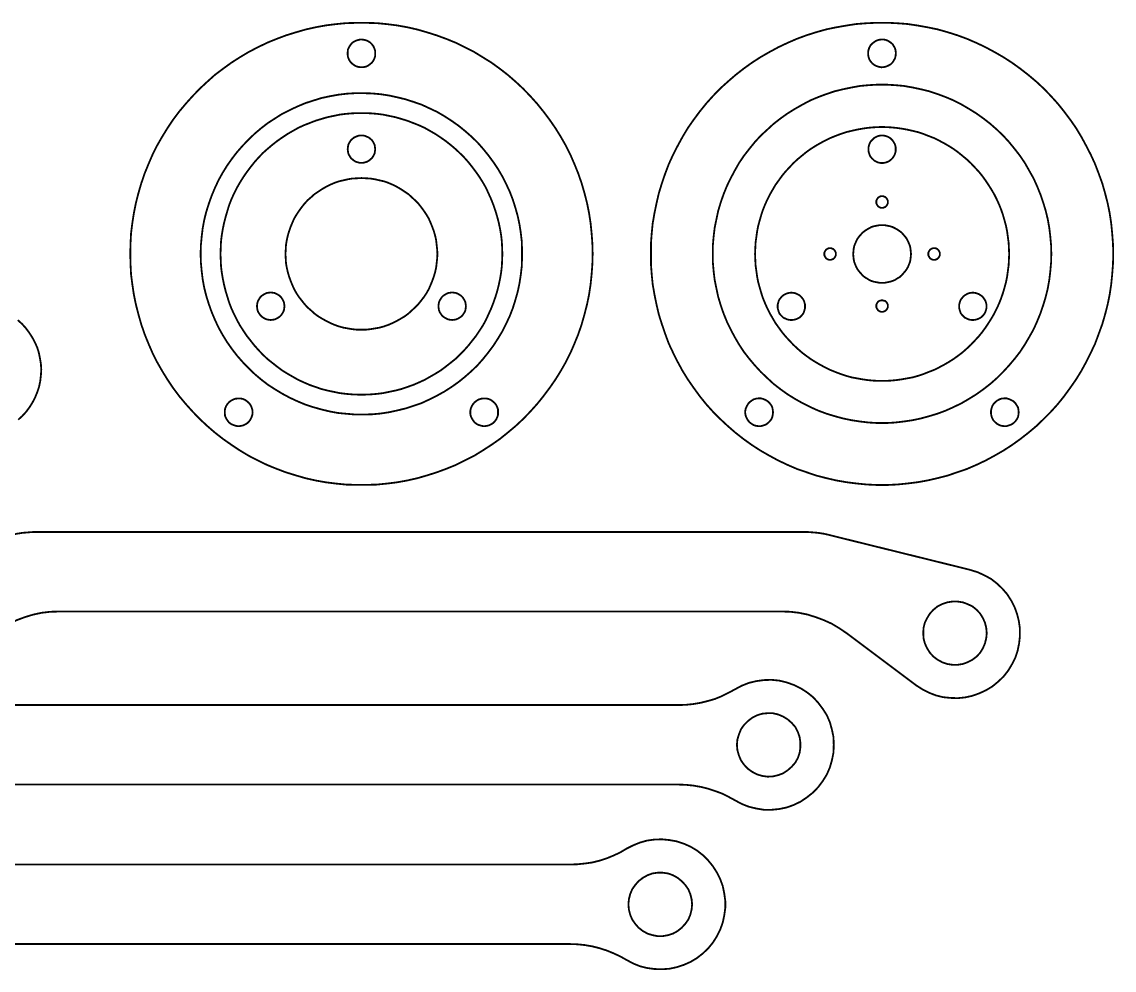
# Model space of a CAD drawing. Extents: x 0.1 to 17.8, y 0.2 to 8.7.
# Drawn here: x 7.036 to 11.5, y 0.33 to 4.206 of the extents above; entities that cross this region are included whole.
import ezdxf

# ---------------------------------------------------------------- set-up
doc = ezdxf.new("R2010")
doc.units = 0
doc.layers.get('0').update_dxf_attribs({"linetype": 'CONTINUOUS'})

msp = doc.modelspace()

# ---------------------------------------------------------------- linework, layer by layer
at = {"color": 0, "const_width": 0.007385}
for points in [[(7.47917, 3.25857), (7.48019, 3.21582), (7.48232, 3.17415), (7.48753, 3.13357), (7.49376, 3.0919), (7.50211, 3.05126), (7.51253, 3.01064), (7.52399, 2.97006), (7.53754, 2.93044), (7.55317, 2.89193), (7.56988, 2.85335), (7.5886, 2.81586), (7.60943, 2.7794), (7.63129, 2.74397), (7.65424, 2.70964), (7.67925, 2.67626), (7.70632, 2.64399), (7.73443, 2.61274), (7.76361, 2.58251), (7.79383, 2.55442), (7.82508, 2.52735), (7.8584, 2.50131), (7.89279, 2.47732), (7.92714, 2.45443), (7.9636, 2.43251), (8.00006, 2.41374), (8.03863, 2.39501), (8.07715, 2.37939), (8.11567, 2.36481), (8.15631, 2.35232), (8.19586, 2.34082), (8.23753, 2.33149), (8.27815, 2.32422), (8.31982, 2.31901), (8.36149, 2.31483), (8.40315, 2.31381), (8.44482, 2.31381), (8.48649, 2.31483), (8.52815, 2.31901), (8.56982, 2.32422), (8.6104, 2.33149), (8.65207, 2.34082), (8.69168, 2.35232), (8.73128, 2.36481), (8.77089, 2.37939), (8.8094, 2.39501), (8.8469, 2.41374), (8.88444, 2.43251), (8.91982, 2.45443), (8.95524, 2.47732), (8.98964, 2.50131), (9.02192, 2.52735), (9.05425, 2.55442), (9.08442, 2.58251), (9.11361, 2.61274), (9.14171, 2.64399), (9.16775, 2.67626), (9.19276, 2.70964), (9.21669, 2.74397), (9.23861, 2.7794), (9.25944, 2.81586), (9.27821, 2.85335), (9.29486, 2.89193), (9.31049, 2.93044), (9.324, 2.97006), (9.3355, 3.01064), (9.34592, 3.05126), (9.35428, 3.0919), (9.36051, 3.13357), (9.36469, 3.17415), (9.36778, 3.21582), (9.36888, 3.25857), (9.36778, 3.30024), (9.36469, 3.3419), (9.36051, 3.38357), (9.35428, 3.42415), (9.34592, 3.46582), (9.3355, 3.50646), (9.324, 3.546), (9.31049, 3.58561), (9.29486, 3.62414), (9.27821, 3.66271), (9.25944, 3.70019), (9.23861, 3.73665), (9.21669, 3.77208), (9.19276, 3.80642), (9.16775, 3.83979), (9.14171, 3.87207), (9.11361, 3.90332), (9.08442, 3.93354), (9.05425, 3.96164), (9.02192, 3.98975), (8.98964, 4.01475), (8.95524, 4.03971), (8.91982, 4.06164), (8.88444, 4.0835), (8.8469, 4.10226), (8.8094, 4.12104), (8.77089, 4.13667), (8.73128, 4.15121), (8.69168, 4.16368), (8.65207, 4.17518), (8.6104, 4.18451), (8.56982, 4.19183), (8.52815, 4.19706), (8.48649, 4.20117), (8.44482, 4.20225), (8.40315, 4.20225), (8.36149, 4.20117), (8.31982, 4.19706), (8.27815, 4.19183), (8.23753, 4.18451), (8.19586, 4.17518), (8.15631, 4.16368), (8.11567, 4.15121), (8.07715, 4.13667), (8.03863, 4.12104), (8.00006, 4.10226), (7.9636, 4.0835), (7.92714, 4.06164), (7.89279, 4.03971), (7.8584, 4.01475), (7.82508, 3.98975), (7.79383, 3.96164), (7.76361, 3.93354), (7.73443, 3.90332), (7.70632, 3.87207), (7.67925, 3.83979), (7.65424, 3.80642), (7.63129, 3.77208), (7.60943, 3.73665), (7.5886, 3.70019), (7.56988, 3.66271), (7.55317, 3.62414), (7.53754, 3.58561), (7.52399, 3.546), (7.51253, 3.50646), (7.50211, 3.46582), (7.49376, 3.42415), (7.48753, 3.38357), (7.48232, 3.3419), (7.48019, 3.30024), (7.47917, 3.25857)], [(9.6071, 3.25803), (9.6071, 3.21636), (9.61025, 3.17469), (9.61436, 3.13303), (9.62164, 3.09136), (9.62999, 3.05072), (9.63937, 3.0101), (9.65186, 2.97054), (9.66542, 2.93093), (9.67996, 2.89139), (9.69764, 2.85385), (9.71642, 2.81635), (9.73622, 2.77989), (9.75808, 2.74447), (9.78207, 2.71007), (9.80701, 2.67572), (9.83306, 2.64339), (9.86122, 2.61214), (9.89035, 2.58296), (9.9216, 2.55382), (9.95285, 2.52669), (9.98622, 2.50065), (10.0195, 2.47672), (10.055, 2.45378), (10.0914, 2.43294), (10.1279, 2.41319), (10.1654, 2.39546), (10.2039, 2.37879), (10.2435, 2.36524), (10.2831, 2.35172), (10.3237, 2.34131), (10.3643, 2.33192), (10.406, 2.32465), (10.4466, 2.31944), (10.4882, 2.31526), (10.531, 2.31321), (10.5726, 2.31321), (10.6143, 2.31526), (10.656, 2.31944), (10.6976, 2.32465), (10.7382, 2.33192), (10.7789, 2.34131), (10.8194, 2.35172), (10.8591, 2.36524), (10.8987, 2.37879), (10.9372, 2.39546), (10.9747, 2.41319), (11.0112, 2.43294), (11.0476, 2.45378), (11.083, 2.47672), (11.1163, 2.50065), (11.1497, 2.52669), (11.182, 2.55382), (11.2122, 2.58296), (11.2413, 2.61214), (11.2695, 2.64339), (11.2955, 2.67572), (11.3205, 2.71007), (11.3445, 2.74447), (11.3663, 2.77989), (11.3861, 2.81635), (11.4049, 2.85385), (11.4226, 2.89139), (11.4372, 2.93093), (11.4517, 2.97054), (11.4632, 3.0101), (11.4736, 3.05072), (11.4819, 3.09136), (11.4882, 3.13303), (11.4923, 3.17469), (11.4955, 3.21636), (11.4966, 3.25803), (11.4955, 3.29969), (11.4923, 3.34136), (11.4882, 3.38303), (11.4819, 3.42469), (11.4736, 3.46528), (11.4632, 3.50592), (11.4517, 3.5465), (11.4372, 3.5861), (11.4226, 3.62462), (11.4049, 3.66319), (11.3861, 3.69965), (11.3663, 3.73611), (11.3445, 3.77257), (11.3205, 3.80692), (11.2955, 3.84028), (11.2695, 3.87256), (11.2413, 3.90381), (11.2122, 3.93403), (11.182, 3.96213), (11.1497, 3.98921), (11.1163, 4.01525), (11.083, 4.03922), (11.0476, 4.06212), (11.0112, 4.08296), (10.9747, 4.10275), (10.9372, 4.12044), (10.8987, 4.13715), (10.8591, 4.15169), (10.8194, 4.16422), (10.7789, 4.17567), (10.7382, 4.18403), (10.6976, 4.19129), (10.656, 4.19754), (10.6143, 4.20068), (10.5726, 4.20275), (10.531, 4.20275), (10.4882, 4.20068), (10.4466, 4.19754), (10.406, 4.19129), (10.3643, 4.18403), (10.3237, 4.17567), (10.2831, 4.16422), (10.2435, 4.15169), (10.2039, 4.13715), (10.1654, 4.12044), (10.1279, 4.10275), (10.0914, 4.08296), (10.055, 4.06212), (10.0195, 4.03922), (9.98622, 4.01525), (9.95285, 3.98921), (9.9216, 3.96213), (9.89035, 3.93403), (9.86122, 3.90381), (9.83306, 3.87256), (9.80701, 3.84028), (9.78207, 3.80692), (9.75808, 3.77257), (9.73622, 3.73611), (9.71642, 3.69965), (9.69764, 3.66319), (9.67996, 3.62462), (9.66542, 3.5861), (9.65186, 3.5465), (9.63937, 3.50592), (9.62999, 3.46528), (9.62164, 3.42469), (9.61436, 3.38303), (9.61025, 3.34136), (9.6071, 3.29969), (9.6071, 3.25803)], [(8.48019, 4.07731), (8.48019, 4.06689), (8.47711, 4.05751), (8.47293, 4.04818), (8.46669, 4.03982), (8.45936, 4.03353), (8.45107, 4.02729), (8.44168, 4.02311), (8.43126, 4.02106), (8.42085, 4.02106), (8.41151, 4.02214), (8.4011, 4.02522), (8.39274, 4.03043), (8.38439, 4.03674), (8.37815, 4.044), (8.37294, 4.05236), (8.36876, 4.06278), (8.36774, 4.0721), (8.36774, 4.08251), (8.36876, 4.09293), (8.37294, 4.10232), (8.37815, 4.11068), (8.38439, 4.11897), (8.39274, 4.12528), (8.4011, 4.12939), (8.41151, 4.13254), (8.42085, 4.1346), (8.43126, 4.13357), (8.44168, 4.13151), (8.45107, 4.12733), (8.45936, 4.12213), (8.46669, 4.11486), (8.47293, 4.1065), (8.47711, 4.09717), (8.48019, 4.08778), (8.48019, 4.07731)], [(10.6081, 4.07781), (10.6071, 4.06739), (10.605, 4.05806), (10.5998, 4.04867), (10.5946, 4.04036), (10.5873, 4.03304), (10.5779, 4.02783), (10.5686, 4.02371), (10.5592, 4.02165), (10.5488, 4.02056), (10.5384, 4.02262), (10.529, 4.02576), (10.5207, 4.02994), (10.5123, 4.03618), (10.505, 4.04454), (10.4998, 4.0529), (10.4967, 4.06222), (10.4946, 4.07264), (10.4946, 4.08306), (10.4967, 4.09244), (10.4998, 4.10178), (10.505, 4.11117), (10.5123, 4.11843), (10.5207, 4.12468), (10.529, 4.12989), (10.5384, 4.13303), (10.5488, 4.13411), (10.5592, 4.13411), (10.5686, 4.132), (10.5779, 4.12788), (10.5873, 4.12158), (10.5946, 4.11535), (10.5998, 4.10699), (10.605, 4.09765), (10.6071, 4.08826), (10.6081, 4.07781)], [(9.86025, 3.25803), (9.86025, 3.2934), (9.86333, 3.32883), (9.86751, 3.36421), (9.87478, 3.39962), (9.88206, 3.43403), (9.89247, 3.46838), (9.90397, 3.50174), (9.91753, 3.53504), (9.93317, 3.56733), (9.94982, 3.59858), (9.9675, 3.62983), (9.98731, 3.65901), (10.0092, 3.68712), (10.0321, 3.71528), (10.056, 3.74132), (10.0821, 3.76525), (10.1081, 3.78922), (10.1363, 3.81114), (10.1654, 3.83197), (10.1956, 3.85069), (10.2269, 3.86843), (10.2581, 3.8851), (10.2904, 3.89865), (10.3238, 3.91114), (10.3581, 3.92264), (10.3925, 3.93093), (10.4279, 3.93826), (10.4623, 3.9445), (10.4977, 3.9476), (10.5331, 3.94971), (10.5696, 3.94971), (10.605, 3.9476), (10.6403, 3.9445), (10.6758, 3.93826), (10.7102, 3.93093), (10.7446, 3.92264), (10.7789, 3.91114), (10.8123, 3.89865), (10.8446, 3.8851), (10.8768, 3.86843), (10.9071, 3.85069), (10.9373, 3.83197), (10.9664, 3.81114), (10.9946, 3.78922), (11.0217, 3.76525), (11.0467, 3.74132), (11.0706, 3.71528), (11.0935, 3.68712), (11.1154, 3.65901), (11.1352, 3.62983), (11.1706, 3.56733), (11.1852, 3.53504), (11.1987, 3.50174), (11.2102, 3.46838), (11.2206, 3.43403), (11.2289, 3.39962), (11.2352, 3.36421), (11.2394, 3.32883), (11.2425, 3.2934), (11.2435, 3.25803), (11.2425, 3.2226), (11.2394, 3.18718), (11.2352, 3.15181), (11.2289, 3.11637), (11.2206, 3.08203), (11.2102, 3.04764), (11.1987, 3.01432), (11.1852, 2.98096), (11.1706, 2.94868), (11.1529, 2.91743), (11.1352, 2.88721), (11.1154, 2.85704), (11.0935, 2.82894), (11.0706, 2.80181), (11.0467, 2.77576), (11.0217, 2.75082), (10.9946, 2.72683), (10.9664, 2.70492), (10.9373, 2.68408), (10.9071, 2.66536), (10.8768, 2.64762), (10.8446, 2.632), (10.8123, 2.61746), (10.7789, 2.60499), (10.7446, 2.59457), (10.7102, 2.58518), (10.6758, 2.5779), (10.6403, 2.57269), (10.605, 2.56853), (10.5696, 2.56646), (10.5331, 2.56646), (10.4977, 2.56853), (10.4623, 2.57269), (10.4279, 2.5779), (10.3925, 2.58518), (10.3581, 2.59457), (10.3238, 2.60499), (10.2904, 2.61746), (10.2581, 2.632), (10.2269, 2.64762), (10.1956, 2.66536), (10.1654, 2.68408), (10.1363, 2.70492), (10.1081, 2.72683), (10.0821, 2.75082), (10.056, 2.77576), (10.0321, 2.80181), (10.0092, 2.82894), (9.98731, 2.85704), (9.9675, 2.88721), (9.94982, 2.91743), (9.93317, 2.94868), (9.91753, 2.98096), (9.90397, 3.01432), (9.89247, 3.04764), (9.88206, 3.08203), (9.87478, 3.11637), (9.86751, 3.15181), (9.86333, 3.18718), (9.86025, 3.2226), (9.86025, 3.25803)], [(7.76665, 3.25857), (7.76774, 3.29292), (7.77089, 3.32731), (7.77501, 3.36165), (7.78131, 3.39606), (7.78961, 3.42936), (7.80003, 3.46272), (7.81153, 3.49501), (7.82508, 3.52735), (7.83963, 3.5586), (7.85633, 3.58876), (7.87506, 3.61897), (7.89486, 3.64708), (7.91569, 3.67415), (7.93858, 3.70019), (7.96257, 3.72521), (7.98753, 3.74918), (8.01465, 3.77208), (8.04172, 3.79292), (8.0709, 3.81168), (8.10004, 3.8304), (8.13129, 3.84603), (8.16254, 3.86062), (8.19488, 3.87418), (8.22715, 3.8846), (8.26053, 3.89501), (8.29486, 3.90229), (8.32926, 3.90853), (8.36367, 3.91271), (8.39806, 3.91482), (8.4324, 3.91482), (8.46783, 3.91374), (8.50222, 3.91058), (8.53657, 3.90539), (8.56993, 3.89811), (8.60428, 3.88975), (8.63661, 3.87933), (8.66992, 3.86789), (8.73242, 3.83871), (8.76264, 3.82107), (8.79178, 3.80225), (8.81993, 3.7825), (8.847, 3.76058), (8.87304, 3.73774), (8.89806, 3.71371), (8.92096, 3.68767), (8.94282, 3.66058), (8.96365, 3.63249), (8.98242, 3.60433), (9.00011, 3.57417), (9.01574, 3.54292), (9.03033, 3.51167), (9.04281, 3.47933), (9.05322, 3.44607), (9.06261, 3.41271), (9.06988, 3.37836), (9.07508, 3.345), (9.07921, 3.30957), (9.08029, 3.27522), (9.08029, 3.24083), (9.07921, 3.20649), (9.07508, 3.17204), (9.06988, 3.13769), (9.06261, 3.10331), (9.05322, 3.06999), (9.04281, 3.03662), (9.03033, 3.00433), (9.01574, 2.97308), (9.00011, 2.94183), (8.98242, 2.91271), (8.96365, 2.88351), (8.94282, 2.85542), (8.92096, 2.82829), (8.89806, 2.80225), (8.87304, 2.77826), (8.847, 2.75537), (8.81993, 2.7335), (8.79178, 2.71371), (8.76264, 2.69493), (8.73242, 2.67828), (8.70117, 2.66265), (8.66992, 2.64806), (8.63661, 2.63661), (8.60428, 2.62619), (8.56993, 2.61783), (8.53657, 2.61057), (8.50222, 2.60536), (8.46783, 2.60221), (8.4324, 2.60118), (8.39806, 2.60118), (8.36367, 2.60428), (8.32926, 2.60742), (8.29486, 2.61372), (8.26053, 2.62201), (8.22715, 2.6314), (8.19488, 2.64182), (8.16254, 2.65539), (8.13129, 2.66992), (8.10004, 2.68664), (8.0709, 2.70432), (8.04172, 2.72308), (8.01465, 2.74392), (7.98753, 2.76682), (7.96257, 2.79081), (7.93858, 2.81575), (7.91569, 2.84179), (7.89486, 2.86892), (7.87506, 2.89703), (7.85633, 2.92719), (7.83963, 2.95742), (7.82508, 2.98867), (7.81153, 3.02094), (7.80003, 3.05328), (7.78961, 3.08658), (7.78131, 3.1199), (7.77501, 3.15429), (7.77089, 3.18869), (7.76774, 3.22308), (7.76665, 3.25857)], [(7.84793, 3.25749), (7.84896, 3.23253), (7.84999, 3.20751), (7.85314, 3.18147), (7.85732, 3.15653), (7.86253, 3.13151), (7.86876, 3.10656), (7.87603, 3.08257), (7.88336, 3.0586), (7.89268, 3.03467), (7.9031, 3.01172), (7.91461, 2.98882), (7.92708, 2.96593), (7.94065, 2.9451), (7.95518, 2.92318), (7.97081, 2.90343), (7.98643, 2.88363), (8.00315, 2.8649), (8.02083, 2.84614), (8.03961, 2.82844), (8.05935, 2.81282), (8.07915, 2.79719), (8.09999, 2.78157), (8.12185, 2.76801), (8.14378, 2.75553), (8.16564, 2.743), (8.18853, 2.73258), (8.21251, 2.72217), (8.23649, 2.71386), (8.26042, 2.70551), (8.28543, 2.69922), (8.31044, 2.69401), (8.33539, 2.68881), (8.3604, 2.68571), (8.38542, 2.6836), (8.41146, 2.68257), (8.43642, 2.68257), (8.46246, 2.6836), (8.48747, 2.68571), (8.51243, 2.68881), (8.56244, 2.69922), (8.5874, 2.70551), (8.61139, 2.71386), (8.63536, 2.72217), (8.65929, 2.73258), (8.68224, 2.743), (8.7041, 2.75553), (8.72597, 2.76801), (8.74789, 2.78157), (8.76872, 2.79719), (8.78847, 2.81282), (8.80826, 2.82844), (8.84472, 2.8649), (8.86139, 2.88363), (8.87701, 2.90343), (8.89264, 2.92318), (8.90722, 2.9451), (8.92079, 2.96593), (8.93326, 2.98882), (8.94368, 3.01172), (8.9541, 3.03467), (8.96349, 3.0586), (8.97179, 3.08257), (8.97911, 3.10656), (8.98535, 3.13151), (8.99056, 3.15653), (8.99474, 3.18147), (8.99783, 3.20751), (8.99892, 3.23253), (8.99994, 3.25749), (8.99892, 3.28353), (8.99783, 3.30854), (8.99474, 3.33458), (8.99056, 3.3596), (8.98535, 3.38456), (8.97911, 3.40853), (8.97179, 3.43354), (8.96349, 3.45747), (8.9541, 3.48144), (8.94368, 3.50433), (8.93326, 3.52729), (8.92079, 3.54915), (8.90722, 3.57101), (8.89264, 3.59185), (8.87701, 3.61268), (8.86139, 3.63249), (8.84472, 3.65126), (8.82596, 3.66997), (8.80826, 3.68668), (8.78847, 3.70335), (8.76872, 3.71897), (8.74789, 3.73356), (8.72597, 3.7481), (8.7041, 3.76064), (8.68224, 3.77311), (8.65929, 3.78353), (8.63536, 3.79292), (8.61139, 3.80225), (8.5874, 3.80951), (8.56244, 3.81679), (8.51243, 3.82721), (8.48747, 3.83035), (8.46246, 3.83242), (8.43642, 3.8335), (8.41146, 3.8335), (8.38542, 3.83242), (8.3604, 3.83035), (8.33539, 3.82721), (8.31044, 3.822), (8.28543, 3.81679), (8.26042, 3.80951), (8.23649, 3.80225), (8.21251, 3.79292), (8.18853, 3.78353), (8.16564, 3.77311), (8.14378, 3.76064), (8.12185, 3.7481), (8.09999, 3.73356), (8.07915, 3.71897), (8.05935, 3.70335), (8.03961, 3.68668), (8.02083, 3.66997), (8.00315, 3.65126), (7.98643, 3.63249), (7.97081, 3.61268), (7.95518, 3.59185), (7.94065, 3.57101), (7.92708, 3.54915), (7.91461, 3.52729), (7.9031, 3.50433), (7.89268, 3.48144), (7.88336, 3.45747), (7.87603, 3.43354), (7.86876, 3.40853), (7.86253, 3.38456), (7.85732, 3.3596), (7.85314, 3.33458), (7.84999, 3.30854), (7.84896, 3.28353), (7.84793, 3.25749)], [(10.0326, 3.25749), (10.0336, 3.23465), (10.0347, 3.21169), (10.0379, 3.18881), (10.041, 3.16585), (10.0451, 3.14399), (10.0514, 3.1211), (10.0577, 3.09924), (10.0649, 3.07731), (10.0733, 3.05647), (10.0826, 3.03564), (10.093, 3.01481), (10.1045, 2.99507), (10.116, 2.97526), (10.1296, 2.95649), (10.1431, 2.93778), (10.1577, 2.92003), (10.1733, 2.90332), (10.1889, 2.88667), (10.2056, 2.87104), (10.2233, 2.85542), (10.241, 2.8419), (10.2598, 2.82835), (10.2796, 2.81586), (10.2993, 2.80436), (10.3191, 2.79394), (10.34, 2.78353), (10.3608, 2.77517), (10.3827, 2.76687), (10.4046, 2.75956), (10.4264, 2.75331), (10.4493, 2.74914), (10.4723, 2.74501), (10.4941, 2.74186), (10.517, 2.73981), (10.54, 2.73872), (10.5629, 2.73872), (10.5858, 2.73981), (10.6087, 2.74186), (10.6316, 2.74501), (10.6545, 2.74914), (10.6775, 2.75331), (10.6993, 2.75956), (10.7212, 2.76687), (10.742, 2.77517), (10.7639, 2.78353), (10.7848, 2.79394), (10.8045, 2.80436), (10.8243, 2.81586), (10.8441, 2.82835), (10.8628, 2.8419), (10.8806, 2.85542), (10.8982, 2.87104), (10.9149, 2.88667), (10.9306, 2.90332), (10.9462, 2.92003), (10.9607, 2.93778), (10.9743, 2.95649), (10.9868, 2.97526), (10.9993, 2.99507), (11.0108, 3.01481), (11.0212, 3.03564), (11.0305, 3.05647), (11.0388, 3.07731), (11.0462, 3.09924), (11.0525, 3.1211), (11.0587, 3.14399), (11.0629, 3.16585), (11.066, 3.18881), (11.0691, 3.21169), (11.0702, 3.23465), (11.0712, 3.25749), (11.0702, 3.28043), (11.0691, 3.30333), (11.066, 3.32628), (11.0629, 3.34918), (11.0587, 3.37104), (11.0525, 3.39399), (11.0462, 3.41585), (11.0388, 3.43778), (11.0305, 3.45861), (11.0212, 3.47944), (11.0108, 3.50028), (10.9993, 3.52001), (10.9868, 3.53982), (10.9743, 3.55854), (10.9607, 3.57731), (10.9462, 3.595), (10.9306, 3.61165), (10.9149, 3.62836), (10.8982, 3.64399), (10.8806, 3.65853), (10.8628, 3.67312), (10.8441, 3.68668), (10.8243, 3.69917), (10.8045, 3.71061), (10.7848, 3.72103), (10.7639, 3.73144), (10.742, 3.73986), (10.7212, 3.74815), (10.6993, 3.75549), (10.6775, 3.76069), (10.6545, 3.7659), (10.6316, 3.77001), (10.6087, 3.77311), (10.5858, 3.77522), (10.5629, 3.77632), (10.54, 3.77632), (10.517, 3.77522), (10.4941, 3.77311), (10.4723, 3.77001), (10.4493, 3.7659), (10.4264, 3.76069), (10.4046, 3.75549), (10.3827, 3.74815), (10.3608, 3.73986), (10.34, 3.73144), (10.3191, 3.72103), (10.2993, 3.71061), (10.2796, 3.69917), (10.2598, 3.68668), (10.241, 3.67312), (10.2233, 3.65853), (10.2056, 3.64399), (10.1889, 3.62836), (10.1733, 3.61165), (10.1577, 3.595), (10.1431, 3.57731), (10.1296, 3.55854), (10.116, 3.53982), (10.1045, 3.52001), (10.093, 3.50028), (10.0826, 3.47944), (10.0733, 3.45861), (10.0649, 3.43778), (10.0577, 3.41585), (10.0514, 3.39399), (10.0451, 3.37104), (10.041, 3.34918), (10.0379, 3.32628), (10.0347, 3.30333), (10.0336, 3.28043), (10.0326, 3.25749)], [(8.48025, 3.6856), (8.47917, 3.67833), (8.47814, 3.66997), (8.47499, 3.66271), (8.47081, 3.65543), (8.46669, 3.64914), (8.46039, 3.64393), (8.45415, 3.63872), (8.44689, 3.6346), (8.43956, 3.63249), (8.43229, 3.63043), (8.41564, 3.63043), (8.40831, 3.63249), (8.40104, 3.6346), (8.39378, 3.63872), (8.38747, 3.64393), (8.38124, 3.64914), (8.37706, 3.65543), (8.37294, 3.66271), (8.36979, 3.66997), (8.36876, 3.67833), (8.36768, 3.6856), (8.36876, 3.69396), (8.36979, 3.70231), (8.37294, 3.70958), (8.37706, 3.71685), (8.38124, 3.72314), (8.38747, 3.72835), (8.39378, 3.73356), (8.40104, 3.73665), (8.40831, 3.73981), (8.41564, 3.74186), (8.43229, 3.74186), (8.43956, 3.73981), (8.44689, 3.73665), (8.45415, 3.73356), (8.46039, 3.72835), (8.46669, 3.72314), (8.47081, 3.71685), (8.47499, 3.70958), (8.47814, 3.70231), (8.47917, 3.69396), (8.48025, 3.6856)], [(10.6076, 3.68565), (10.6076, 3.67833), (10.6055, 3.67003), (10.6035, 3.66374), (10.5993, 3.65647), (10.5952, 3.65017), (10.5847, 3.63975), (10.5774, 3.63564), (10.5702, 3.63249), (10.5629, 3.63043), (10.5556, 3.62933), (10.5483, 3.62933), (10.54, 3.63043), (10.5327, 3.63249), (10.5264, 3.63564), (10.5192, 3.63975), (10.5087, 3.65017), (10.5035, 3.65647), (10.5004, 3.66374), (10.4983, 3.67003), (10.4962, 3.67833), (10.4962, 3.69293), (10.4983, 3.70128), (10.5004, 3.70751), (10.5035, 3.71479), (10.5087, 3.72103), (10.5192, 3.73144), (10.5264, 3.73562), (10.5327, 3.73876), (10.54, 3.74083), (10.5483, 3.74186), (10.5556, 3.74186), (10.5629, 3.74083), (10.5702, 3.73876), (10.5774, 3.73562), (10.5847, 3.73144), (10.5952, 3.72103), (10.5993, 3.71479), (10.6035, 3.70751), (10.6055, 3.70128), (10.6076, 3.69293), (10.6076, 3.68565)], [(8.11356, 3.25749), (8.11561, 3.29503), (8.11876, 3.31381), (8.12294, 3.33251), (8.12815, 3.35026), (8.13439, 3.36794), (8.14165, 3.38564), (8.14899, 3.40235), (8.15831, 3.41797), (8.16872, 3.4336), (8.18024, 3.44922), (8.19168, 3.46376), (8.20415, 3.47732), (8.21875, 3.48981), (8.23232, 3.50228), (8.26357, 3.52311), (8.28022, 3.5325), (8.29688, 3.54085), (8.31358, 3.54812), (8.33128, 3.55436), (8.35004, 3.55854), (8.36774, 3.56272), (8.3865, 3.56581), (8.40528, 3.56689), (8.42399, 3.56793), (8.44276, 3.56689), (8.46149, 3.56581), (8.48025, 3.56272), (8.49794, 3.55854), (8.51671, 3.55436), (8.5344, 3.54812), (8.55111, 3.54085), (8.56782, 3.5325), (8.58447, 3.52311), (8.61572, 3.50228), (8.62929, 3.48981), (8.64279, 3.47732), (8.65636, 3.46376), (8.66786, 3.44922), (8.67931, 3.4336), (8.68972, 3.41797), (8.69911, 3.40235), (8.70638, 3.38564), (8.71365, 3.36794), (8.71994, 3.35026), (8.72515, 3.33251), (8.72928, 3.31381), (8.73133, 3.29503), (8.73346, 3.27626), (8.73449, 3.25749), (8.73346, 3.23876), (8.73133, 3.22), (8.72928, 3.20231), (8.72515, 3.18354), (8.71994, 3.16585), (8.71365, 3.14811), (8.70638, 3.13043), (8.69911, 3.11376), (8.68972, 3.09706), (8.67931, 3.08143), (8.66786, 3.06689), (8.65636, 3.05231), (8.64279, 3.03874), (8.62929, 3.02626), (8.61572, 3.01378), (8.6001, 3.00228), (8.58447, 2.99294), (8.56782, 2.98356), (8.55111, 2.97526), (8.5344, 2.96793), (8.51671, 2.96169), (8.49794, 2.95649), (8.48025, 2.95335), (8.46149, 2.95019), (8.44276, 2.94814), (8.40522, 2.94814), (8.38644, 2.95019), (8.36768, 2.95335), (8.34999, 2.95649), (8.33122, 2.96169), (8.31353, 2.96793), (8.29688, 2.97526), (8.28017, 2.98356), (8.26351, 2.99294), (8.24789, 3.00228), (8.23226, 3.01378), (8.21869, 3.02626), (8.2041, 3.03874), (8.19163, 3.05231), (8.18018, 3.06689), (8.16872, 3.08143), (8.15831, 3.09706), (8.14893, 3.11376), (8.1416, 3.13043), (8.13433, 3.14811), (8.1281, 3.16585), (8.12289, 3.18354), (8.11871, 3.20231), (8.11556, 3.22), (8.11453, 3.23876), (8.11356, 3.25749)], [(10.5284, 3.47), (10.5284, 3.47521), (10.5305, 3.47939), (10.5326, 3.4835), (10.5357, 3.48768), (10.5399, 3.49083), (10.544, 3.49289), (10.5492, 3.49392), (10.5544, 3.49392), (10.5586, 3.49289), (10.5638, 3.49083), (10.568, 3.48768), (10.5711, 3.4835), (10.5732, 3.47939), (10.5753, 3.47521), (10.5753, 3.46479), (10.5732, 3.46061), (10.5711, 3.45649), (10.568, 3.45231), (10.5638, 3.44922), (10.5586, 3.4471), (10.5544, 3.44607), (10.5492, 3.44607), (10.544, 3.4471), (10.5399, 3.44922), (10.5357, 3.45231), (10.5326, 3.45649), (10.5305, 3.46061), (10.5284, 3.46479), (10.5284, 3.47)], [(10.4337, 3.25749), (10.4347, 3.2679), (10.4358, 3.2794), (10.4379, 3.28982), (10.442, 3.30024), (10.4462, 3.30957), (10.4514, 3.31999), (10.4576, 3.3284), (10.4649, 3.33669), (10.4722, 3.34506), (10.4805, 3.35129), (10.4899, 3.35758), (10.4992, 3.36279), (10.5086, 3.368), (10.519, 3.3711), (10.5305, 3.37321), (10.5409, 3.37528), (10.5628, 3.37528), (10.5732, 3.37321), (10.5837, 3.3711), (10.5941, 3.368), (10.6045, 3.36279), (10.6138, 3.35758), (10.6232, 3.35129), (10.6316, 3.34506), (10.6388, 3.33669), (10.6461, 3.3284), (10.6524, 3.31999), (10.6576, 3.30957), (10.6617, 3.30024), (10.6659, 3.28982), (10.668, 3.2794), (10.669, 3.2679), (10.6701, 3.25749), (10.669, 3.24604), (10.668, 3.23562), (10.6659, 3.22521), (10.6617, 3.21479), (10.6576, 3.20437), (10.6524, 3.19499), (10.6461, 3.18668), (10.6388, 3.17833), (10.6316, 3.17003), (10.6232, 3.16271), (10.6138, 3.1575), (10.6045, 3.15126), (10.5941, 3.14708), (10.5837, 3.14399), (10.5732, 3.14187), (10.5628, 3.13981), (10.5409, 3.13981), (10.5305, 3.14187), (10.519, 3.14399), (10.5086, 3.14708), (10.4992, 3.15126), (10.4899, 3.1575), (10.4805, 3.16271), (10.4722, 3.17003), (10.4649, 3.17833), (10.4576, 3.18668), (10.4514, 3.19499), (10.4462, 3.20437), (10.442, 3.21479), (10.4379, 3.22521), (10.4358, 3.23562), (10.4347, 3.24604), (10.4337, 3.25749)], [(10.316, 3.25749), (10.316, 3.26269), (10.3201, 3.27106), (10.3232, 3.27517), (10.3274, 3.27832), (10.3315, 3.28039), (10.3367, 3.28147), (10.342, 3.28147), (10.3461, 3.28039), (10.3513, 3.27832), (10.3555, 3.27517), (10.3586, 3.27106), (10.3627, 3.26269), (10.3627, 3.25228), (10.3607, 3.24815), (10.3586, 3.24397), (10.3555, 3.23986), (10.3513, 3.23671), (10.3461, 3.23465), (10.342, 3.23356), (10.3367, 3.23356), (10.3315, 3.23465), (10.3274, 3.23671), (10.3232, 3.23986), (10.3201, 3.24397), (10.318, 3.24815), (10.316, 3.25228), (10.316, 3.25749)], [(10.7409, 3.25749), (10.7409, 3.26269), (10.7431, 3.26687), (10.7451, 3.27106), (10.7483, 3.27517), (10.7524, 3.27832), (10.7576, 3.28039), (10.7618, 3.28147), (10.767, 3.28147), (10.7722, 3.28039), (10.7763, 3.27832), (10.7805, 3.27517), (10.7836, 3.27106), (10.7878, 3.26269), (10.7878, 3.25228), (10.7857, 3.24815), (10.7836, 3.24397), (10.7805, 3.23986), (10.7763, 3.23671), (10.7722, 3.23465), (10.767, 3.23356), (10.7618, 3.23356), (10.7576, 3.23465), (10.7524, 3.23671), (10.7483, 3.23986), (10.7451, 3.24397), (10.7431, 3.24815), (10.7409, 3.25228), (10.7409, 3.25749)], [(8.10938, 3.04394), (8.10835, 3.03564), (8.10726, 3.02832), (8.10417, 3.02001), (8.09999, 3.01372), (8.09581, 3.00749), (8.08957, 3.00125), (8.08333, 2.99707), (8.07601, 2.99289), (8.06874, 2.98975), (8.06147, 2.98872), (8.05311, 2.98768), (8.04476, 2.98872), (8.03749, 2.98975), (8.03022, 2.99289), (8.02289, 2.99707), (8.01665, 3.00125), (8.01042, 3.00749), (8.00624, 3.01372), (8.00206, 3.02001), (7.99897, 3.02832), (7.99789, 3.03564), (7.99685, 3.04394), (7.99789, 3.05231), (7.99897, 3.05957), (8.00206, 3.06689), (8.00624, 3.07417), (8.01042, 3.0804), (8.01665, 3.08669), (8.02289, 3.09082), (8.03022, 3.095), (8.03749, 3.09814), (8.04476, 3.09918), (8.05311, 3.10026), (8.06147, 3.09918), (8.06874, 3.09814), (8.07601, 3.095), (8.08333, 3.09082), (8.08957, 3.08669), (8.09581, 3.0804), (8.09999, 3.07417), (8.10417, 3.06689), (8.10726, 3.05957), (8.10835, 3.05231), (8.10938, 3.04394)], [(8.85101, 3.04394), (8.84999, 3.03564), (8.84896, 3.02832), (8.84581, 3.02001), (8.84164, 3.01372), (8.83751, 3.00749), (8.83122, 3.00125), (8.82497, 2.99707), (8.81771, 2.99289), (8.81039, 2.98975), (8.80311, 2.98872), (8.79476, 2.98768), (8.78646, 2.98872), (8.77914, 2.98975), (8.77186, 2.99289), (8.7646, 2.99707), (8.75831, 3.00125), (8.75206, 3.00749), (8.74789, 3.01372), (8.74376, 3.02001), (8.74061, 3.02832), (8.73958, 3.03564), (8.7385, 3.04394), (8.73958, 3.05231), (8.74061, 3.05957), (8.74376, 3.06689), (8.74789, 3.07417), (8.75206, 3.0804), (8.75831, 3.08669), (8.7646, 3.09082), (8.77186, 3.095), (8.77914, 3.09814), (8.78646, 3.09918), (8.79476, 3.10026), (8.80311, 3.09918), (8.81039, 3.09814), (8.81771, 3.095), (8.82497, 3.09082), (8.83122, 3.08669), (8.83751, 3.0804), (8.84164, 3.07417), (8.84581, 3.06689), (8.84896, 3.05957), (8.84999, 3.05231), (8.85101, 3.04394)], [(10.2368, 3.04292), (10.2368, 3.03564), (10.2347, 3.02832), (10.2326, 3.02106), (10.2295, 3.01378), (10.2243, 3.00749), (10.2139, 2.99707), (10.2066, 2.99397), (10.2003, 2.99083), (10.1919, 2.98876), (10.1847, 2.98774), (10.1774, 2.98774), (10.1701, 2.98876), (10.1618, 2.99083), (10.1555, 2.99397), (10.1482, 2.99707), (10.1378, 3.00749), (10.1326, 3.01378), (10.1294, 3.02106), (10.1274, 3.02832), (10.1253, 3.03564), (10.1253, 3.05126), (10.1274, 3.05854), (10.1294, 3.06586), (10.1326, 3.0721), (10.1378, 3.07835), (10.143, 3.08464), (10.1482, 3.08876), (10.1555, 3.09293), (10.1618, 3.09603), (10.1701, 3.09814), (10.1774, 3.09918), (10.1847, 3.09918), (10.1919, 3.09814), (10.2003, 3.09603), (10.2066, 3.09293), (10.2139, 3.08876), (10.2191, 3.08464), (10.2243, 3.07835), (10.2295, 3.0721), (10.2326, 3.06586), (10.2347, 3.05854), (10.2368, 3.05126), (10.2368, 3.04292)], [(10.9785, 3.04292), (10.9785, 3.03564), (10.9764, 3.02832), (10.9743, 3.02106), (10.9702, 3.01378), (10.966, 3.00749), (10.9608, 3.00228), (10.9545, 2.99707), (10.9483, 2.99397), (10.941, 2.99083), (10.9337, 2.98876), (10.9264, 2.98774), (10.9191, 2.98774), (10.9108, 2.98876), (10.9035, 2.99083), (10.8972, 2.99397), (10.89, 2.99707), (10.8796, 3.00749), (10.8743, 3.01378), (10.8712, 3.02106), (10.8691, 3.02832), (10.867, 3.03564), (10.867, 3.05126), (10.8691, 3.05854), (10.8712, 3.06586), (10.8743, 3.0721), (10.8796, 3.07835), (10.8848, 3.08464), (10.89, 3.08876), (10.8972, 3.09293), (10.9035, 3.09603), (10.9108, 3.09814), (10.9191, 3.09918), (10.9264, 3.09918), (10.9337, 3.09814), (10.941, 3.09603), (10.9483, 3.09293), (10.9545, 3.08876), (10.9608, 3.08464), (10.966, 3.07835), (10.9743, 3.06586), (10.9764, 3.05854), (10.9785, 3.05126), (10.9785, 3.04292)], [(10.5284, 3.04503), (10.5284, 3.05024), (10.5305, 3.05436), (10.5326, 3.05854), (10.5357, 3.06267), (10.5399, 3.06581), (10.544, 3.06683), (10.5492, 3.06793), (10.5544, 3.06793), (10.5586, 3.06683), (10.5638, 3.06581), (10.568, 3.06267), (10.5711, 3.05854), (10.5732, 3.05436), (10.5753, 3.05024), (10.5753, 3.03982), (10.5732, 3.03564), (10.5711, 3.03147), (10.568, 3.02735), (10.5638, 3.02419), (10.5586, 3.02214), (10.5544, 3.02106), (10.5492, 3.02106), (10.544, 3.02214), (10.5399, 3.02419), (10.5357, 3.02735), (10.5326, 3.03147), (10.5305, 3.03564), (10.5284, 3.03982), (10.5284, 3.04503)], [(7.97917, 2.61062), (7.97808, 2.60021), (7.97499, 2.59082), (7.97081, 2.58149), (7.96457, 2.57314), (7.95725, 2.56586), (7.94894, 2.56065), (7.93956, 2.55647), (7.92914, 2.55442), (7.91982, 2.55339), (7.9094, 2.55544), (7.90001, 2.5586), (7.89068, 2.56272), (7.88232, 2.56901), (7.87603, 2.57731), (7.87082, 2.58567), (7.86669, 2.59506), (7.86561, 2.60547), (7.86561, 2.61589), (7.86669, 2.62522), (7.87082, 2.63564), (7.87603, 2.64399), (7.88232, 2.65126), (7.89068, 2.65756), (7.90001, 2.66276), (7.9094, 2.66585), (7.91982, 2.66694), (7.92914, 2.66694), (7.93956, 2.66488), (7.94894, 2.66069), (7.95725, 2.65446), (7.96457, 2.64817), (7.97081, 2.63981), (7.97499, 2.63049), (7.97808, 2.6211), (7.97917, 2.61062)], [(8.98232, 2.61062), (8.98232, 2.60021), (8.97917, 2.59082), (8.97499, 2.58149), (8.96875, 2.57314), (8.96149, 2.56586), (8.95313, 2.56065), (8.94374, 2.55647), (8.93332, 2.55442), (8.9229, 2.55339), (8.91357, 2.55544), (8.90315, 2.5586), (8.89481, 2.56272), (8.88644, 2.56901), (8.88021, 2.57731), (8.875, 2.58567), (8.87082, 2.59506), (8.86876, 2.60547), (8.86876, 2.61589), (8.87082, 2.62522), (8.875, 2.63564), (8.88021, 2.64399), (8.88644, 2.65126), (8.89481, 2.65756), (8.90315, 2.66276), (8.91357, 2.66585), (8.9229, 2.66694), (8.93332, 2.66694), (8.94374, 2.66488), (8.95313, 2.66069), (8.96149, 2.65446), (8.96875, 2.64817), (8.97499, 2.63981), (8.97917, 2.63049), (8.98232, 2.6211), (8.98232, 2.61062)], [(10.1061, 2.61014), (10.105, 2.60075), (10.1029, 2.59033), (10.0987, 2.58094), (10.0925, 2.57368), (10.0852, 2.5664), (10.0769, 2.56011), (10.0675, 2.55697), (10.0571, 2.55387), (10.0467, 2.55387), (10.0373, 2.5549), (10.0269, 2.55806), (10.0186, 2.56326), (10.0102, 2.5695), (10.004, 2.57682), (9.99875, 2.58615), (9.99457, 2.59554), (9.99251, 2.60596), (9.99251, 2.61535), (9.99457, 2.62576), (9.99875, 2.6351), (10.004, 2.64447), (10.0102, 2.65175), (10.0186, 2.65799), (10.0269, 2.66319), (10.0373, 2.66635), (10.0467, 2.66743), (10.0571, 2.66743), (10.0675, 2.66428), (10.0769, 2.6601), (10.0852, 2.65489), (10.0925, 2.64762), (10.0987, 2.63926), (10.1029, 2.63097), (10.105, 2.62056), (10.1061, 2.61014)], [(11.1102, 2.61014), (11.1092, 2.60075), (11.1071, 2.59033), (11.1019, 2.58094), (11.0967, 2.57368), (11.0894, 2.5664), (11.08, 2.56011), (11.0706, 2.55697), (11.0613, 2.55387), (11.0509, 2.55387), (11.0405, 2.5549), (11.0311, 2.55806), (11.0217, 2.56326), (11.0144, 2.5695), (11.0072, 2.57682), (11.002, 2.58615), (10.9988, 2.59554), (10.9967, 2.60596), (10.9967, 2.61535), (10.9988, 2.62576), (11.002, 2.6351), (11.0072, 2.64447), (11.0144, 2.65175), (11.0217, 2.65799), (11.0311, 2.66319), (11.0405, 2.66635), (11.0509, 2.66743), (11.0613, 2.66743), (11.0706, 2.66428), (11.08, 2.6601), (11.0894, 2.65489), (11.0967, 2.64762), (11.1019, 2.63926), (11.1071, 2.63097), (11.1092, 2.62056), (11.1102, 2.61014)], [(10.9796, 1.70751), (10.9775, 1.68668), (10.9723, 1.66585), (10.964, 1.64606), (10.9525, 1.62728), (10.9379, 1.61165), (10.9213, 1.59918), (10.9015, 1.58876), (10.8817, 1.58149), (10.8608, 1.57835), (10.839, 1.57835), (10.8181, 1.58149), (10.7973, 1.58876), (10.7785, 1.59918), (10.7619, 1.61165), (10.7473, 1.62728), (10.7358, 1.64606), (10.7265, 1.66585), (10.7212, 1.68668), (10.7202, 1.70751), (10.7212, 1.72939), (10.7265, 1.75022), (10.7358, 1.76899), (10.7473, 1.78776), (10.7619, 1.80339), (10.7785, 1.81694), (10.7973, 1.82628), (10.8181, 1.83361), (10.839, 1.83669), (10.8608, 1.83669), (10.8817, 1.83361), (10.9015, 1.82628), (10.9213, 1.81694), (10.9379, 1.80339), (10.9525, 1.78776), (10.964, 1.76899), (10.9723, 1.75022), (10.9775, 1.72939), (10.9796, 1.70751)], [(9.95844, 1.25114), (9.9605, 1.27306), (9.96679, 1.29389), (9.97515, 1.31473), (9.98763, 1.33241), (10.0033, 1.34804), (10.0209, 1.3616), (10.0408, 1.37202), (10.0616, 1.37826), (10.0834, 1.38032), (10.1054, 1.38032), (10.1272, 1.37511), (10.147, 1.36681), (10.1658, 1.35531), (10.1824, 1.34077), (10.197, 1.32406), (10.2074, 1.30431), (10.2147, 1.28348), (10.2178, 1.26156), (10.2178, 1.23969), (10.2147, 1.21777), (10.2074, 1.19694), (10.197, 1.17822), (10.1824, 1.16151), (10.1658, 1.14697), (10.147, 1.13444), (10.1272, 1.12717), (10.1054, 1.12196), (10.0834, 1.12093), (10.0616, 1.12402), (10.0408, 1.13032), (10.0209, 1.14073), (10.0033, 1.15321), (9.98763, 1.16987), (9.97515, 1.18761), (9.96679, 1.20736), (9.9605, 1.22927), (9.95844, 1.25114)], [(9.51503, 0.599229), (9.51708, 0.620063), (9.52229, 0.640896), (9.53065, 0.660699), (9.54312, 0.678386), (9.55669, 0.694011), (9.57437, 0.707574), (9.59315, 0.71799), (9.6129, 0.725261), (9.63482, 0.728407), (9.65565, 0.728407), (9.67751, 0.725261), (9.69732, 0.71799), (9.71604, 0.707574), (9.73275, 0.694011), (9.74729, 0.678386), (9.75982, 0.660699), (9.76812, 0.640896), (9.77333, 0.620063), (9.77544, 0.599229), (9.77333, 0.577365), (9.76812, 0.556532), (9.75982, 0.536729), (9.74729, 0.519043), (9.73275, 0.503418), (9.71604, 0.489854), (9.69732, 0.479438), (9.67751, 0.473199), (9.65565, 0.469021), (9.63482, 0.469021), (9.6129, 0.473199), (9.59315, 0.479438), (9.57437, 0.489854), (9.55669, 0.503418), (9.54312, 0.519043), (9.53065, 0.536729), (9.52229, 0.556532), (9.51708, 0.577365), (9.51503, 0.599229)]]:
    msp.add_lwpolyline(points, close=True, dxfattribs=at)
for points in [[(7.021, 2.57992), (7.03814, 2.59543), (7.05404, 2.61296), (7.06771, 2.63129), (7.08008, 2.65153), (7.09039, 2.67156), (7.09944, 2.69353), (7.10644, 2.71528), (7.11128, 2.73785), (7.11387, 2.76118), (7.11544, 2.7844), (7.11393, 2.80729), (7.11029, 2.82997), (7.10558, 2.85357), (7.09901, 2.87483), (7.08919, 2.89675), (7.07861, 2.9165), (7.06592, 2.93608), (7.05231, 2.95449), (7.03678, 2.97163), (7.01926, 2.98747)], [(7.09521, 2.12104), (7.08171, 2.12104), (7.06814, 2.12001), (7.05464, 2.11892), (7.04107, 2.11789), (7.0275, 2.11583), (7.01394, 2.11372), (7.00146, 2.11062), (6.9879, 2.10747)], [(10.2348, 2.12104), (7.09521, 2.12104)], [(10.341, 2.10753), (10.3286, 2.11062), (10.315, 2.11376), (10.3015, 2.11583), (10.2879, 2.11794), (10.2744, 2.11897), (10.2619, 2.12001), (10.2483, 2.1211), (10.2348, 2.1211)], [(10.914, 1.96582), (10.341, 2.10753)], [(10.69, 1.49501), (10.716, 1.47831), (10.7421, 1.46479), (10.7713, 1.45329), (10.8005, 1.44601), (10.8306, 1.44288), (10.8608, 1.44183), (10.8911, 1.44493), (10.9202, 1.45122), (10.9494, 1.46164), (10.9765, 1.47413), (11.0025, 1.48975), (11.0265, 1.50956), (11.0484, 1.53039), (11.0671, 1.55431), (11.0827, 1.58035), (11.0963, 1.60747), (11.1057, 1.63558), (11.1119, 1.66581), (11.1151, 1.69601), (11.1151, 1.72618), (11.1109, 1.7564), (11.1036, 1.78554), (11.0932, 1.81472), (11.0796, 1.84076), (11.063, 1.86681), (11.0432, 1.88971), (11.0213, 1.91054), (10.9973, 1.92931), (10.9703, 1.9439), (10.9431, 1.95637), (10.914, 1.96571)], [(6.92231, 1.70751), (6.9515, 1.72732), (6.98275, 1.74604), (7.01503, 1.76064), (7.04833, 1.77311), (7.08274, 1.78353), (7.11714, 1.79081), (7.1525, 1.79497), (7.18793, 1.796)], [(7.18793, 1.79606), (10.1411, 1.79606)], [(10.1411, 1.79606), (10.1765, 1.79503), (10.2119, 1.79085), (10.2473, 1.78353), (10.2806, 1.77311), (10.3139, 1.76069), (10.3462, 1.7461), (10.3775, 1.72732), (10.4067, 1.70757)], [(10.4067, 1.70751), (10.69, 1.49501)], [(9.95117, 1.47825), (9.97825, 1.49278), (10.0074, 1.50429), (10.0377, 1.51156), (10.0689, 1.51574), (10.1002, 1.51676), (10.1314, 1.51361), (10.1616, 1.50635), (10.1908, 1.49593), (10.2189, 1.48236), (10.2449, 1.46571), (10.2699, 1.4459), (10.2908, 1.42301), (10.3095, 1.39806), (10.3262, 1.37202), (10.3387, 1.34283), (10.347, 1.31261), (10.3533, 1.28244), (10.3543, 1.25119), (10.3533, 1.21994), (10.347, 1.18869), (10.3387, 1.15951), (10.3262, 1.13032), (10.3095, 1.10324), (10.2908, 1.07823), (10.2699, 1.05637), (10.2449, 1.03657), (10.2189, 1.01888), (10.1908, 1.00532), (10.1616, 0.9949), (10.1314, 0.988661), (10.1002, 0.985514), (10.0689, 0.985514), (10.0377, 0.990722), (10.0074, 0.997993), (9.97825, 1.00949), (9.95117, 1.02403)], [(9.95117, 1.47825), (9.92404, 1.46365), (9.89697, 1.45014), (9.86888, 1.43864), (9.83968, 1.43028), (9.81049, 1.42301), (9.78033, 1.41781), (9.75011, 1.41465), (9.71994, 1.41362)], [(9.71989, 1.41368), (5.73346, 1.41368)], [(5.73346, 1.08865), (9.71989, 1.08865)], [(9.71989, 1.08865), (9.75006, 1.08762), (9.78028, 1.08447), (9.81049, 1.07926), (9.83963, 1.07199), (9.86882, 1.06261), (9.89692, 1.05219), (9.92404, 1.03868), (9.95111, 1.02409)], [(9.50667, 0.826335), (9.53381, 0.839899), (9.5619, 0.8514), (9.5911, 0.8597), (9.62125, 0.863824), (9.65147, 0.864908), (9.68272, 0.861817), (9.71192, 0.856608), (9.74104, 0.847222), (9.76921, 0.83469), (9.79525, 0.819065), (9.81917, 0.800347), (9.8411, 0.778483), (9.85986, 0.755533), (9.87651, 0.729492), (9.89008, 0.702365), (9.9005, 0.674317), (9.90674, 0.644097), (9.91092, 0.613878), (9.91092, 0.583713), (9.90674, 0.553494), (9.9005, 0.524306), (9.89008, 0.495171), (9.87651, 0.468044), (9.85986, 0.442003), (9.8411, 0.419108), (9.81917, 0.398275), (9.79525, 0.379503), (9.76921, 0.363878), (9.74104, 0.3514), (9.71192, 0.342014), (9.68272, 0.335775), (9.65147, 0.333713), (9.62125, 0.334744), (9.5911, 0.338921), (9.5619, 0.346192), (9.53381, 0.357639), (9.50667, 0.372233)], [(9.50667, 0.826335), (9.48062, 0.81071), (9.45356, 0.798232), (9.42546, 0.786729), (9.39626, 0.777399), (9.36708, 0.770074), (9.33692, 0.76595), (9.30669, 0.762858), (9.27653, 0.761774)], [(9.27647, 0.761774), (5.64318, 0.761774)], [(5.64318, 0.43674), (9.27647, 0.43674)], [(9.27647, 0.43674), (9.30669, 0.43571), (9.33686, 0.432563), (9.36708, 0.427354), (9.39626, 0.420085), (9.4254, 0.410699), (9.45356, 0.399251), (9.48062, 0.386774), (9.50667, 0.372233)]]:
    msp.add_lwpolyline(points, dxfattribs=at)

doc.saveas('drawing.dxf')
